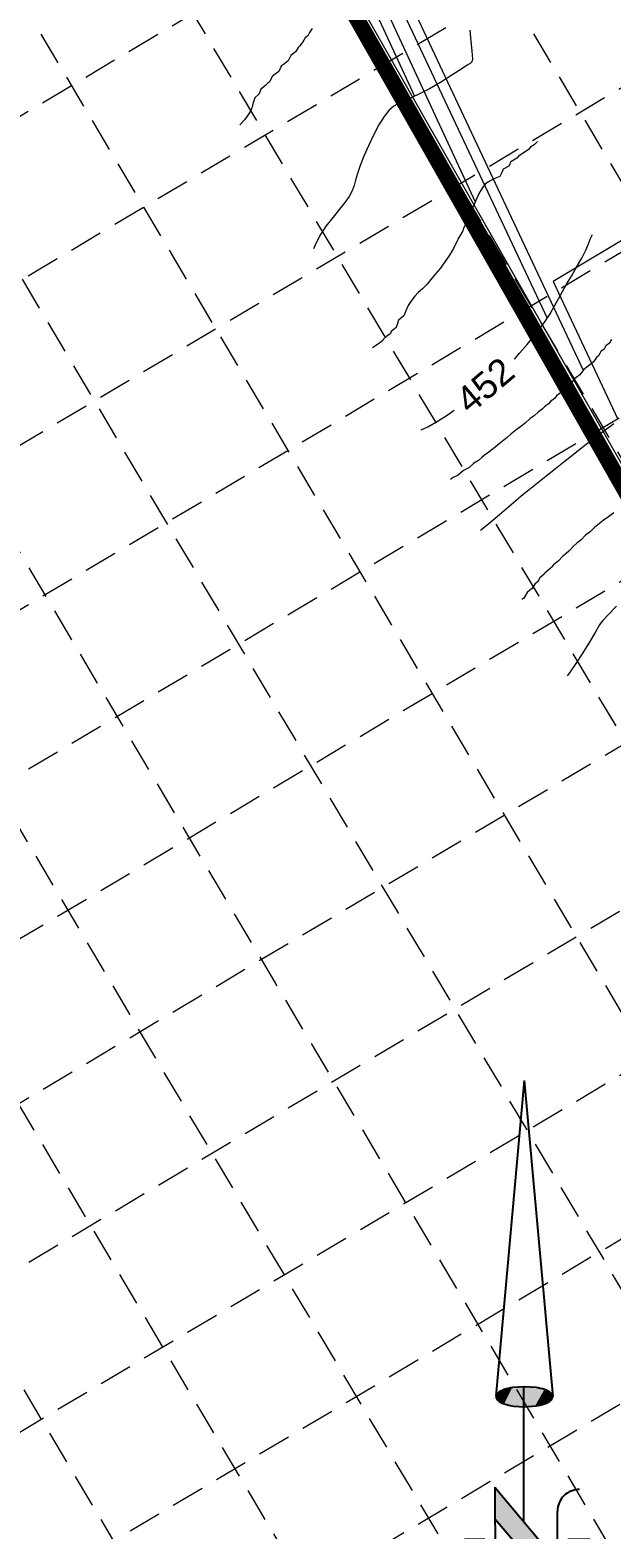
# Model space of a CAD drawing. Header units: inches. Extents: x 2527773 to 2531821, y 6906669 to 6910268.
# Drawn here: x 2528567 to 2528787, y 6907450 to 6908017 of the extents above; entities that cross this region are included whole.
import ezdxf
from ezdxf.enums import TextEntityAlignment as Align

# ---------------------------------------------------------------- set-up
doc = ezdxf.new("R2010")
doc.units = ezdxf.units.IN
doc.header["$MEASUREMENT"] = 0
doc.linetypes.add('DASHED', pattern=[0.2286, 0.1524, -0.0762])
doc.linetypes.add('HIDDEN', pattern=[0.009525, 0.00635, -0.003175])
for name, color, linetype in [('BASE', 7, 'Continuous'), ('GRID', 254, 'HIDDEN'), ('LIMITS OF DISTURBANCE', 1, 'HIDDEN'), ('NARROW', 7, 'Continuous')]:
    doc.layers.add(name, color=color, linetype=linetype)
for name, color, linetype, lineweight in [('CE-GRADE-25128 - CE-GRAD-CONT-MAJR-LINE', 1, 'Continuous', 80), ('CE-GRADE-25128 - CE-GRAD-CONT-MINR-LINE', 40, 'Continuous', 53), ('Level 13', 7, 'Continuous', 0)]:
    doc.layers.add(name, color=color, linetype=linetype, lineweight=lineweight)
doc.styles.get("Standard").update_dxf_attribs({"font": 'ARIAL.TTF'})

# ---------------------------------------------------------------- blocks, each defined once
blk = doc.blocks.new('North Arrow')
at = {"layer": 'NARROW'}
for p, q in [((32.43, 3.06), (32.43, 4.63)), ((28.77, -2.09), (34.02, 2.32)), ((36.18, 2.33), (30.46, 2.33)), ((36.16, 2.32), (31.04, -2.09)), ((0, 0), (22.36, 2)), ((39.1, 0.01), (59.96, 2.11)), ((0, 0), (22.33, -2.02)), ((31.2, -0.05), (21.66, -0.05)), ((21.66, -0.05), (21.66, -0.05)), ((57.45, -0.05), (33.41, -0.05)), ((59.83, -2.14), (39.04, -0.01)), ((57.69, -0.03), (57.77, -0.01)), ((57.77, -0.05), (57.69, -0.03)), ((28.77, -2.09), (34.95, -2.09)), ((32.43, -4.26), (32.43, -2.8))]:
    blk.add_line(p, q, dxfattribs=at)
blk.add_lwpolyline([(22.36, -2.03), (22.59, -1.93, 0.091577), (22.87, -1.44, 0.048306), (23.03, -0.75), (23.07, -0.01), (23.01, 0.82, 0.048306), (22.87, 1.42, 0.091577), (22.59, 1.91), (22.36, 2.01), (22.14, 1.91, 0.091577), (21.86, 1.42, 0.048306), (21.72, 0.82), (21.66, -0.01), (21.72, -0.83, 0.048306), (21.86, -1.44, 0.091577), (22.14, -1.93)], format="xyb", close=True, dxfattribs=at)
for points in [[(57.46, -0.03), (57.44, 0.08, -0.066818), (57.67, 0.47, -0.03073), (58.01, 0.84), (58.52, 1.29), (59.07, 1.7, -0.03073), (59.5, 1.95, -0.066818), (59.93, 2.1), (60.04, 2.06)], [(60.04, 2.06), (60.05, 1.95, -0.066818), (59.82, 1.56, -0.03073), (59.43, 1.14), (58.97, 0.74), (58.42, 0.33, -0.03073), (57.99, 0.08, -0.036692), (57.76, -0.02)], [(57.46, -0.04), (57.44, -0.15, 0.066818), (57.67, -0.54, 0.03073), (58.01, -0.9), (58.52, -1.36), (59.07, -1.77, 0.03073), (59.5, -2.02, 0.066818), (59.93, -2.17), (60.04, -2.13)], [(60.04, -2.13), (60.05, -2.01, 0.066818), (59.82, -1.63, 0.03073), (59.43, -1.2), (58.97, -0.8), (58.42, -0.4, 0.03073), (57.99, -0.15, 0.036692), (57.76, -0.05)]]:
    blk.add_lwpolyline(points, format="xyb", dxfattribs=at)
for centre, start, end in [((30.46, 3.86), 178.8769, 270), ((34.95, -3.62), 358.8769, 90)]:
    blk.add_arc(centre, 1.53, start, end, dxfattribs=at)
for points in [[(31.05, -2.09), (36.15, 2.36), (28.75, -2.06), (34.01, 2.36)], [(23.07, -0.05), (21.72, 0.82), (23.02, 0.75), (21.85, 1.42)], [(23.02, 0.75), (21.85, 1.42), (22.87, 1.44), (22.14, 1.91)], [(22.87, 1.44), (22.14, 1.91), (22.59, 1.91), (22.36, 2)], [(58.03, 0.86), (58.52, 0.41), (58.26, 1.07), (58.73, 0.57)], [(58.26, 1.07), (58.73, 0.57), (58.52, 1.3), (59.05, 0.81)], [(58.52, 1.3), (59.05, 0.81), (58.7, 1.42), (59.26, 0.99)], [(59.26, 1), (58.69, 1.42), (59.45, 1.15), (59, 1.65)], [(59.45, 1.15), (59, 1.65), (59.62, 1.34), (59.28, 1.82)], [(59.62, 1.34), (59.28, 1.82), (59.81, 1.55), (59.49, 1.95)], [(59.81, 1.55), (59.49, 1.95), (59.93, 1.73), (59.69, 2.04)], [(59.93, 1.73), (59.69, 2.04), (60.05, 1.94), (59.93, 2.1)], [(60.05, 1.94), (59.93, 2.1), (60.04, 2.06)], [(23.03, -0.76), (21.67, -0.05), (23.07, -0.05), (21.72, 0.82)], [(57.44, 0.08), (57.7, -0.01), (57.5, 0.21), (57.77, -0.01)], [(57.45, -0.04), (57.69, -0.02), (57.44, 0.08), (57.7, -0.01)], [(57.5, 0.21), (57.77, -0.01), (57.6, 0.39), (57.94, 0.06)], [(57.6, 0.39), (57.94, 0.06), (57.68, 0.5), (58.07, 0.13)], [(57.68, 0.5), (58.07, 0.13), (57.84, 0.66), (58.29, 0.26)], [(57.84, 0.66), (58.29, 0.26), (58.03, 0.86), (58.52, 0.41)], [(22.87, -1.44), (21.72, -0.87), (23.03, -0.76), (21.67, -0.05)], [(22.58, -1.93), (21.86, -1.45), (22.87, -1.44), (21.72, -0.87)], [(57.44, -0.14), (57.69, -0.02), (57.45, -0.04), (57.69, -0.02)], [(57.46, -0.19), (57.7, -0.03), (57.44, -0.14), (57.69, -0.02)], [(57.53, -0.33), (57.76, -0.05), (57.46, -0.19), (57.7, -0.03)], [(57.63, -0.48), (57.9, -0.1), (57.53, -0.33), (57.76, -0.05)], [(57.78, -0.66), (58.09, -0.2), (57.63, -0.48), (57.9, -0.1)], [(57.97, -0.87), (58.34, -0.35), (57.78, -0.66), (58.09, -0.2)], [(58.24, -1.11), (58.61, -0.54), (57.97, -0.87), (58.34, -0.35)], [(58.61, -1.43), (58.93, -0.77), (58.24, -1.11), (58.61, -0.54)], [(58.91, -1.64), (59.2, -1), (58.61, -1.43), (58.93, -0.77)], [(59.12, -1.79), (59.57, -1.36), (58.92, -1.65), (59.2, -1.01)], [(59.54, -1.32), (59.41, -1.18), (59.21, -1.01)], [(22.36, -2.01), (22.14, -1.93), (22.58, -1.93), (21.86, -1.45)], [(59.35, -1.93), (59.81, -1.62), (59.12, -1.79), (59.57, -1.36)], [(59.58, -2.05), (59.93, -1.79), (59.35, -1.93), (59.81, -1.62)], [(59.78, -2.13), (60.05, -2.01), (59.58, -2.05), (59.93, -1.79)], [(59.92, -2.17), (60.04, -2.13), (59.78, -2.13), (60.05, -2.01)]]:
    blk.add_solid(points, dxfattribs=at)

msp = doc.modelspace()

# ---------------------------------------------------------------- linework, layer by layer
at = {"color": 35, "lineweight": 0}
for p, q in [((2528672, 6908015.3), (2528671.06, 6908014.51)), ((2528672.71, 6908016.47), (2528672, 6908015.3)), ((2528673.68, 6908018.04), (2528672.71, 6908016.47)), ((2528733.45, 6908017.41), (2528733.72, 6908014.68)), ((2528667.45, 6908009.27), (2528666.72, 6908008.63)), ((2528668.43, 6908010.89), (2528667.45, 6908009.27)), ((2528668.91, 6908011.4), (2528668.43, 6908010.89)), ((2528669.8, 6908012.53), (2528668.91, 6908011.4)), ((2528670.17, 6908013.04), (2528669.8, 6908012.53)), ((2528670.56, 6908013.66), (2528670.17, 6908013.04)), ((2528671.06, 6908014.51), (2528670.56, 6908013.66)), ((2528733.72, 6908014.68), (2528734, 6908011.95)), ((2528734, 6908011.95), (2528734.22, 6908009.63)), ((2528734.22, 6908009.63), (2528734.36, 6908007.82)), ((2528661.97, 6908003.78), (2528661, 6908001.74)), ((2528663.34, 6908004.82), (2528661.97, 6908003.78)), ((2528664.63, 6908005.83), (2528663.34, 6908004.82)), ((2528665.65, 6908007.77), (2528664.63, 6908005.83)), ((2528666.72, 6908008.63), (2528665.65, 6908007.77)), ((2528732.5, 6908004.18), (2528730.44, 6908002.82)), ((2528733.52, 6908004.83), (2528732.5, 6908004.18)), ((2528733.95, 6908005.12), (2528733.52, 6908004.83)), ((2528734.2, 6908005.37), (2528733.95, 6908005.12)), ((2528734.36, 6908005.77), (2528734.2, 6908005.37)), ((2528734.36, 6908007.82), (2528734.41, 6908006.54)), ((2528734.41, 6908006.54), (2528734.36, 6908005.77)), ((2528657.7, 6907997.91), (2528656.78, 6907997.19)), ((2528658.55, 6907999.85), (2528657.7, 6907997.91)), ((2528659.7, 6908000.74), (2528658.55, 6907999.85)), ((2528661, 6908001.74), (2528659.7, 6908000.74)), ((2528722.72, 6907997.83), (2528718.14, 6907995.17)), ((2528727.03, 6908000.57), (2528722.72, 6907997.83)), ((2528730.44, 6908002.82), (2528727.03, 6908000.57)), ((2528653.6, 6907993.27), (2528651.94, 6907991.79)), ((2528654.29, 6907995.03), (2528653.6, 6907993.27)), ((2528655.37, 6907995.99), (2528654.29, 6907995.03)), ((2528656.09, 6907996.62), (2528655.37, 6907995.99)), ((2528656.78, 6907997.19), (2528656.09, 6907996.62)), ((2528713.84, 6907993.01), (2528710.05, 6907991.31)), ((2528718.14, 6907995.17), (2528713.84, 6907993.01)), ((2528650.38, 6907986.97), (2528649.81, 6907985.93)), ((2528650.76, 6907987.97), (2528650.38, 6907986.97)), ((2528651.06, 6907989.03), (2528650.76, 6907987.97)), ((2528651.42, 6907990.27), (2528651.06, 6907989.03)), ((2528651.94, 6907991.79), (2528651.42, 6907990.27)), ((2528702.73, 6907987.03), (2528700.95, 6907984.77)), ((2528704.6, 6907988.61), (2528702.73, 6907987.03)), ((2528706.95, 6907989.92), (2528704.6, 6907988.61)), ((2528710.05, 6907991.31), (2528706.95, 6907989.92)), ((2528646.8, 6907982.02), (2528646.3, 6907981.58)), ((2528648.03, 6907983.49), (2528646.8, 6907982.02)), ((2528649.04, 6907984.78), (2528648.03, 6907983.49)), ((2528649.81, 6907985.93), (2528649.04, 6907984.78)), ((2528698.99, 6907981.54), (2528696.95, 6907977.66)), ((2528700.95, 6907984.77), (2528698.99, 6907981.54)), ((2528696.95, 6907977.66), (2528695.01, 6907973.58)), ((2528759.11, 6907975.22), (2528758, 6907974.06)), ((2528693.32, 6907969.69), (2528691.94, 6907966.17)), ((2528695.01, 6907973.58), (2528693.32, 6907969.69)), ((2528751.84, 6907969.68), (2528751.33, 6907968.93)), ((2528754, 6907971.05), (2528751.84, 6907969.68)), ((2528755.7, 6907972.18), (2528754, 6907971.05)), ((2528756.46, 6907973.05), (2528755.7, 6907972.18)), ((2528757.49, 6907973.73), (2528756.46, 6907973.05)), ((2528758, 6907974.06), (2528757.49, 6907973.73)), ((2528691.94, 6907966.17), (2528690.9, 6907963.13)), ((2528746.15, 6907964.77), (2528745.63, 6907963.56)), ((2528748.3, 6907965.85), (2528746.15, 6907964.77)), ((2528748.67, 6907966.81), (2528748.3, 6907965.85)), ((2528749.04, 6907967.6), (2528748.67, 6907966.81)), ((2528751.33, 6907968.93), (2528749.04, 6907967.6)), ((2528689.57, 6907958.53), (2528688.81, 6907956.53)), ((2528690.18, 6907960.65), (2528689.57, 6907958.53)), ((2528690.9, 6907963.13), (2528690.18, 6907960.65)), ((2528739.29, 6907959.05), (2528738.4, 6907957.92)), ((2528740.22, 6907959.84), (2528739.29, 6907959.05)), ((2528741.4, 6907960.49), (2528740.22, 6907959.84)), ((2528742.95, 6907961.19), (2528741.4, 6907960.49)), ((2528744.84, 6907962.04), (2528742.95, 6907961.19)), ((2528745.63, 6907963.56), (2528744.84, 6907962.04)), ((2528687.68, 6907954.44), (2528686.13, 6907952.15)), ((2528688.81, 6907956.53), (2528687.68, 6907954.44)), ((2528735.43, 6907952.32), (2528734.58, 6907950.38)), ((2528736.4, 6907954.36), (2528735.43, 6907952.32)), ((2528737.42, 6907956.3), (2528736.4, 6907954.36)), ((2528738.4, 6907957.92), (2528737.42, 6907956.3)), ((2528681.66, 6907946.63), (2528679.06, 6907943.33)), ((2528684.11, 6907949.56), (2528681.66, 6907946.63)), ((2528686.13, 6907952.15), (2528684.11, 6907949.56)), ((2528732.94, 6907946.92), (2528732.42, 6907945.4)), ((2528733.63, 6907948.68), (2528732.94, 6907946.92)), ((2528734.58, 6907950.38), (2528733.63, 6907948.68)), ((2528679.06, 6907943.33), (2528676.66, 6907939.66)), ((2528730.77, 6907941.41), (2528729.86, 6907939.87)), ((2528731.07, 6907942.47), (2528730.77, 6907941.41)), ((2528732.06, 6907944.16), (2528731.07, 6907942.47)), ((2528732.42, 6907945.4), (2528732.06, 6907944.16)), ((2528674.71, 6907935.71), (2528674.25, 6907934.53)), ((2528676.66, 6907939.66), (2528674.71, 6907935.71)), ((2528727.92, 6907936.12), (2528727.21, 6907934.77)), ((2528728.66, 6907937.46), (2528727.92, 6907936.12)), ((2528729.04, 6907938.46), (2528728.66, 6907937.46)), ((2528729.86, 6907939.87), (2528729.04, 6907938.46)), ((2528777.42, 6907934.12), (2528778.47, 6907936.54)), ((2528778.47, 6907936.54), (2528779.21, 6907938.45)), ((2528779.21, 6907938.45), (2528779.95, 6907940.04)), ((2528724.65, 6907930.5), (2528723.09, 6907928.47)), ((2528725.81, 6907932.24), (2528724.65, 6907930.5)), ((2528726.64, 6907933.72), (2528725.81, 6907932.24)), ((2528727.21, 6907934.77), (2528726.64, 6907933.72)), ((2528773.94, 6907927.67), (2528775.85, 6907931.07)), ((2528775.85, 6907931.07), (2528777.42, 6907934.12)), ((2528720.63, 6907925.28), (2528719.22, 6907923.6)), ((2528722.31, 6907927.32), (2528720.63, 6907925.28)), ((2528723.09, 6907928.47), (2528722.31, 6907927.32)), ((2528770.15, 6907921.22), (2528771.97, 6907924.29)), ((2528771.97, 6907924.29), (2528773.94, 6907927.67)), ((2528715.54, 6907919.49), (2528713.86, 6907918.08)), ((2528716.58, 6907920.43), (2528715.54, 6907919.49)), ((2528717.31, 6907921.22), (2528716.58, 6907920.43)), ((2528718.21, 6907922.3), (2528717.31, 6907921.22)), ((2528719.22, 6907923.6), (2528718.21, 6907922.3)), ((2528767.04, 6907915.71), (2528768.52, 6907918.4)), ((2528768.52, 6907918.4), (2528770.15, 6907921.22)), ((2528710.14, 6907913.13), (2528709.16, 6907911.16)), ((2528711.34, 6907914.97), (2528710.14, 6907913.13)), ((2528712.64, 6907916.62), (2528711.34, 6907914.97)), ((2528713.86, 6907918.08), (2528712.64, 6907916.62)), ((2528763.94, 6907910.04), (2528765.61, 6907913.01)), ((2528765.61, 6907913.01), (2528767.04, 6907915.71)), ((2528706.42, 6907907.59), (2528705.88, 6907905.98)), ((2528708.42, 6907909.24), (2528706.42, 6907907.59)), ((2528709.16, 6907911.16), (2528708.42, 6907909.24)), ((2528761.63, 6907906.57), (2528763.94, 6907910.04)), ((2528701.93, 6907901.39), (2528700.78, 6907900.43)), ((2528703.34, 6907902.57), (2528701.93, 6907901.39)), ((2528703.63, 6907903.31), (2528703.34, 6907902.57)), ((2528705.5, 6907904.86), (2528703.63, 6907903.31)), ((2528705.88, 6907905.98), (2528705.5, 6907904.86)), ((2528755.14, 6907898.41), (2528758.5, 6907902.5)), ((2528758.5, 6907902.5), (2528761.63, 6907906.57)), ((2528697.73, 6907897.86), (2528696.51, 6907897.07)), ((2528699.29, 6907898.97), (2528697.73, 6907897.86)), ((2528700.51, 6907899.92), (2528699.29, 6907898.97)), ((2528700.78, 6907900.43), (2528700.51, 6907899.92)), ((2528752.32, 6907895.05), (2528755.14, 6907898.41)), ((2528783.16, 6907895.69), (2528782.33, 6907894.21)), ((2528784.33, 6907896.55), (2528783.16, 6907895.69)), ((2528785.05, 6907897.9), (2528784.33, 6907896.55)), ((2528786.43, 6907898.86), (2528785.05, 6907897.9)), ((2528787.17, 6907900.21), (2528786.43, 6907898.86)), ((2528750.44, 6907892.81), (2528750.51, 6907892.89)), ((2528750.51, 6907892.89), (2528752.32, 6907895.05)), ((2528778.34, 6907890.1), (2528776.73, 6907888.89)), ((2528779.45, 6907891.01), (2528778.34, 6907890.1)), ((2528780.29, 6907891.75), (2528779.45, 6907891.01)), ((2528781.44, 6907893.48), (2528780.29, 6907891.75)), ((2528782.33, 6907894.21), (2528781.44, 6907893.48)), ((2528773.25, 6907885.45), (2528771.57, 6907883.41)), ((2528775.17, 6907886.85), (2528773.25, 6907885.45)), ((2528776.73, 6907888.89), (2528775.17, 6907886.85)), ((2528766.47, 6907879), (2528765.57, 6907877.92)), ((2528768.22, 6907880.3), (2528766.47, 6907879)), ((2528769.63, 6907881.98), (2528768.22, 6907880.3)), ((2528771.57, 6907883.41), (2528769.63, 6907881.98)), ((2528725.18, 6907871.82), (2528727.52, 6907873.49)), ((2528760.82, 6907873.88), (2528759.46, 6907872.81)), ((2528761.86, 6907874.83), (2528760.82, 6907873.88)), ((2528763.28, 6907875.94), (2528761.86, 6907874.83)), ((2528764.01, 6907876.73), (2528763.28, 6907875.94)), ((2528765.57, 6907877.92), (2528764.01, 6907876.73)), ((2528714.98, 6907866), (2528717.54, 6907867.2)), ((2528717.54, 6907867.2), (2528721.51, 6907869.45)), ((2528721.51, 6907869.45), (2528725.18, 6907871.82)), ((2528752.76, 6907867.35), (2528750.92, 6907865.9)), ((2528754.37, 6907868.63), (2528752.76, 6907867.35)), ((2528756.37, 6907870.28), (2528754.37, 6907868.63)), ((2528757.79, 6907871.4), (2528756.37, 6907870.28)), ((2528759.46, 6907872.81), (2528757.79, 6907871.4)), ((2528784.12, 6907865.56), (2528788.01, 6907868.41)), ((2528745.76, 6907861.69), (2528744.61, 6907860.73)), ((2528747.64, 6907863.17), (2528745.76, 6907861.69)), ((2528749.05, 6907864.35), (2528747.64, 6907863.17)), ((2528750.92, 6907865.9), (2528749.05, 6907864.35)), ((2528777.52, 6907860.57), (2528780.63, 6907862.95)), ((2528780.63, 6907862.95), (2528784.12, 6907865.56)), ((2528739.05, 6907856.42), (2528738.03, 6907855.55)), ((2528740.61, 6907857.53), (2528739.05, 6907856.42)), ((2528741.78, 6907858.5), (2528740.61, 6907857.53)), ((2528743, 6907859.45), (2528741.78, 6907858.5)), ((2528744.61, 6907860.73), (2528743, 6907859.45)), ((2528769.12, 6907853.95), (2528771.96, 6907856.2)), ((2528771.96, 6907856.2), (2528774.68, 6907858.35)), ((2528774.68, 6907858.35), (2528777.52, 6907860.57)), ((2528731.1, 6907850.59), (2528729.09, 6907848.9)), ((2528733.08, 6907851.72), (2528731.1, 6907850.59)), ((2528734.9, 6907853.26), (2528733.08, 6907851.72)), ((2528736.74, 6907854.44), (2528734.9, 6907853.26)), ((2528738.03, 6907855.55), (2528736.74, 6907854.44)), ((2528762.22, 6907848.49), (2528765.91, 6907851.4)), ((2528765.91, 6907851.4), (2528769.12, 6907853.95)), ((2528727.09, 6907847.97), (2528726.16, 6907847.18)), ((2528729.09, 6907848.9), (2528727.09, 6907847.97)), ((2528755.26, 6907842.96), (2528758.47, 6907845.53)), ((2528758.47, 6907845.53), (2528762.22, 6907848.49)), ((2528748.3, 6907837.07), (2528750.89, 6907839.29)), ((2528750.89, 6907839.29), (2528752.93, 6907841.03)), ((2528752.93, 6907841.03), (2528755.26, 6907842.96)), ((2528740.65, 6907830.61), (2528744.66, 6907833.99)), ((2528744.66, 6907833.99), (2528748.3, 6907837.07)), ((2528786.97, 6907833.9), (2528785.55, 6907832.78)), ((2528788.07, 6907834.6), (2528786.97, 6907833.9)), ((2528737.55, 6907828.01), (2528740.65, 6907830.61)), ((2528779.21, 6907827.58), (2528777.33, 6907826.1)), ((2528780.22, 6907828.6), (2528779.21, 6907827.58)), ((2528780.73, 6907829.08), (2528780.22, 6907828.6)), ((2528782.58, 6907830.53), (2528780.73, 6907829.08)), ((2528782.9, 6907830.78), (2528782.58, 6907830.53)), ((2528784.5, 6907832.05), (2528782.9, 6907830.78)), ((2528784.89, 6907832.33), (2528784.5, 6907832.05)), ((2528785.55, 6907832.78), (2528784.89, 6907832.33)), ((2528772.9, 6907822.13), (2528770.99, 6907820.14)), ((2528774.07, 6907823.1), (2528772.9, 6907822.13)), ((2528775.67, 6907824.38), (2528774.07, 6907823.1)), ((2528777.33, 6907826.1), (2528775.67, 6907824.38)), ((2528767.05, 6907816.45), (2528765.23, 6907814.91)), ((2528768.68, 6907818.16), (2528767.05, 6907816.45)), ((2528769.97, 6907819.27), (2528768.68, 6907818.16)), ((2528770.99, 6907820.14), (2528769.97, 6907819.27)), ((2528761.65, 6907811.43), (2528759.96, 6907810.02)), ((2528761.77, 6907811.62), (2528761.65, 6907811.43)), ((2528761.89, 6907811.79), (2528761.77, 6907811.62)), ((2528763.9, 6907813.48), (2528761.89, 6907811.79)), ((2528764.29, 6907813.91), (2528763.9, 6907813.48)), ((2528765.23, 6907814.91), (2528764.29, 6907813.91)), ((2528756.26, 6907805.31), (2528755.17, 6907804.46)), ((2528757.04, 6907805.95), (2528756.26, 6907805.31)), ((2528758.05, 6907807.66), (2528757.04, 6907805.95)), ((2528759.09, 6907808.53), (2528758.05, 6907807.66)), ((2528759.69, 6907809.54), (2528759.09, 6907808.53)), ((2528759.96, 6907810.02), (2528759.69, 6907809.54)), ((2528753.9, 6907802.36), (2528753.14, 6907801.78)), ((2528755.17, 6907804.46), (2528753.9, 6907802.36)), ((2528789.06, 6907799.25), (2528785.81, 6907795.83)), ((2528783.93, 6907793.84), (2528783.14, 6907792.97)), ((2528785.81, 6907795.83), (2528783.93, 6907793.84)), ((2528780.9, 6907789.28), (2528778.88, 6907785.86)), ((2528782.1, 6907791.31), (2528780.9, 6907789.28)), ((2528782.65, 6907792.26), (2528782.1, 6907791.31)), ((2528782.89, 6907792.63), (2528782.65, 6907792.26)), ((2528783.14, 6907792.97), (2528782.89, 6907792.63)), ((2528778.88, 6907785.86), (2528776.33, 6907781.66)), ((2528773.66, 6907777.5), (2528771.2, 6907774.01)), ((2528776.33, 6907781.66), (2528773.66, 6907777.5)), ((2528771.2, 6907774.01), (2528770.3, 6907772.9))]:
    msp.add_line(p, q, dxfattribs=at)
at = {"layer": 'CE-GRADE-25128 - CE-GRAD-CONT-MAJR-LINE', "color": 35, "linetype": 'Continuous', "lineweight": 0}
msp.add_line((2528765.06, 6907922.26), (2528789.59, 6907870.15), dxfattribs=at)
at = {"layer": 'CE-GRADE-25128 - CE-GRAD-CONT-MAJR-LINE', "color": 35, "linetype": 'Continuous', "lineweight": 0, "flags": 128}
msp.add_lwpolyline([(2528898.2, 6908001.78), (2528765.06, 6907922.26)], dxfattribs=at)
at = {"layer": 'CE-GRADE-25128 - CE-GRAD-CONT-MINR-LINE', "color": 35, "linetype": 'Continuous', "lineweight": 0}
for p, q in [((2528563.82, 6908312.48), (2528712.52, 6907992.39)), ((2528567.45, 6908314.16), (2528735.52, 6907952.37)), ((2528582.45, 6908291.36), (2528762.78, 6907908.3)), ((2528672.71, 6908109.02), (2528776.33, 6907888.93))]:
    msp.add_line(p, q, dxfattribs=at)
at = {"layer": 'GRID', "color": 252, "linetype": 'HIDDEN', "lineweight": 0, "ltscale": 2000}
for p, q in [((2528260.29, 6907805.11), (2531114.98, 6909500.35)), ((2528287.63, 6907759.06), (2531142.32, 6909454.3)), ((2528314.98, 6907713.02), (2531169.66, 6909408.26)), ((2528342.32, 6907666.98), (2531197, 6909362.22)), ((2528369.66, 6907620.93), (2531224.35, 6909316.17)), ((2528397, 6907574.89), (2531251.69, 6909270.13)), ((2528424.35, 6907528.85), (2531279.03, 6909224.09)), ((2528451.69, 6907482.8), (2531306.37, 6909178.04)), ((2528479.03, 6907436.76), (2531333.72, 6909132)), ((2528506.37, 6907390.72), (2531361.06, 6909085.96)), ((2528533.72, 6907344.67), (2531388.4, 6909039.91)), ((2528310.17, 6908769.53), (2529267.54, 6907157.37)), ((2528264.13, 6908742.19), (2529221.5, 6907130.03)), ((2528218.09, 6908714.84), (2529175.46, 6907102.69)), ((2528172.04, 6908687.5), (2529129.41, 6907075.34)), ((2528126, 6908660.16), (2529083.37, 6907048)), ((2528079.96, 6908632.82), (2529037.33, 6907020.66)), ((2528033.91, 6908605.47), (2528991.28, 6906993.32)), ((2527987.87, 6908578.13), (2528945.24, 6906965.97)), ((2527941.83, 6908550.79), (2528899.2, 6906938.63))]:
    msp.add_line(p, q, dxfattribs=at)
at = {"layer": 'Level 13', "color": 7, "linetype": 'Continuous', "lineweight": 0}
msp.add_line((2528345.54, 6908634.55), (2528884.54, 6907689.08), dxfattribs=at)
at = {"layer": 'LIMITS OF DISTURBANCE', "linetype": 'DASHED', "lineweight": 0, "ltscale": 200, "const_width": 6}
msp.add_lwpolyline([(2528332.36, 6908651.37), (2528888.03, 6907674.77), (2529627.31, 6908111.38), (2529767.82, 6907853.31), (2529803.13, 6907790.91), (2529843.97, 6907738.74), (2529892.79, 6907769.68), (2529843.96, 6907815.74), (2529662.39, 6908147.63), (2529567.23, 6908242.62), (2530796.16, 6908963.31), (2530836.37, 6908955.22), (2530841.61, 6908987.33), (2530829.91, 6909020.6), (2530361.77, 6909809.42, 0.353669), (2530319.01, 6909816.02), (2528338.87, 6908654.84)], format="xyb", close=True, dxfattribs=at)

# ---------------------------------------------------------------- block references
at = {"layer": 'BASE', "xscale": 5.354999999915898, "yscale": 5.354999999736989, "zscale": 5.355000000060367, "rotation": 270.0403371012578}
msp.add_blockref('North Arrow', (2528754.07, 6907619.66), dxfattribs=at)

# ---------------------------------------------------------------- texts
at = {"color": 35, "lineweight": 0}
msp.add_text('452', height=10, rotation=40.1422, dxfattribs=at).set_placement((2528739.17, 6907882.94), align=Align.MIDDLE_CENTER)

doc.saveas('drawing.dxf')
